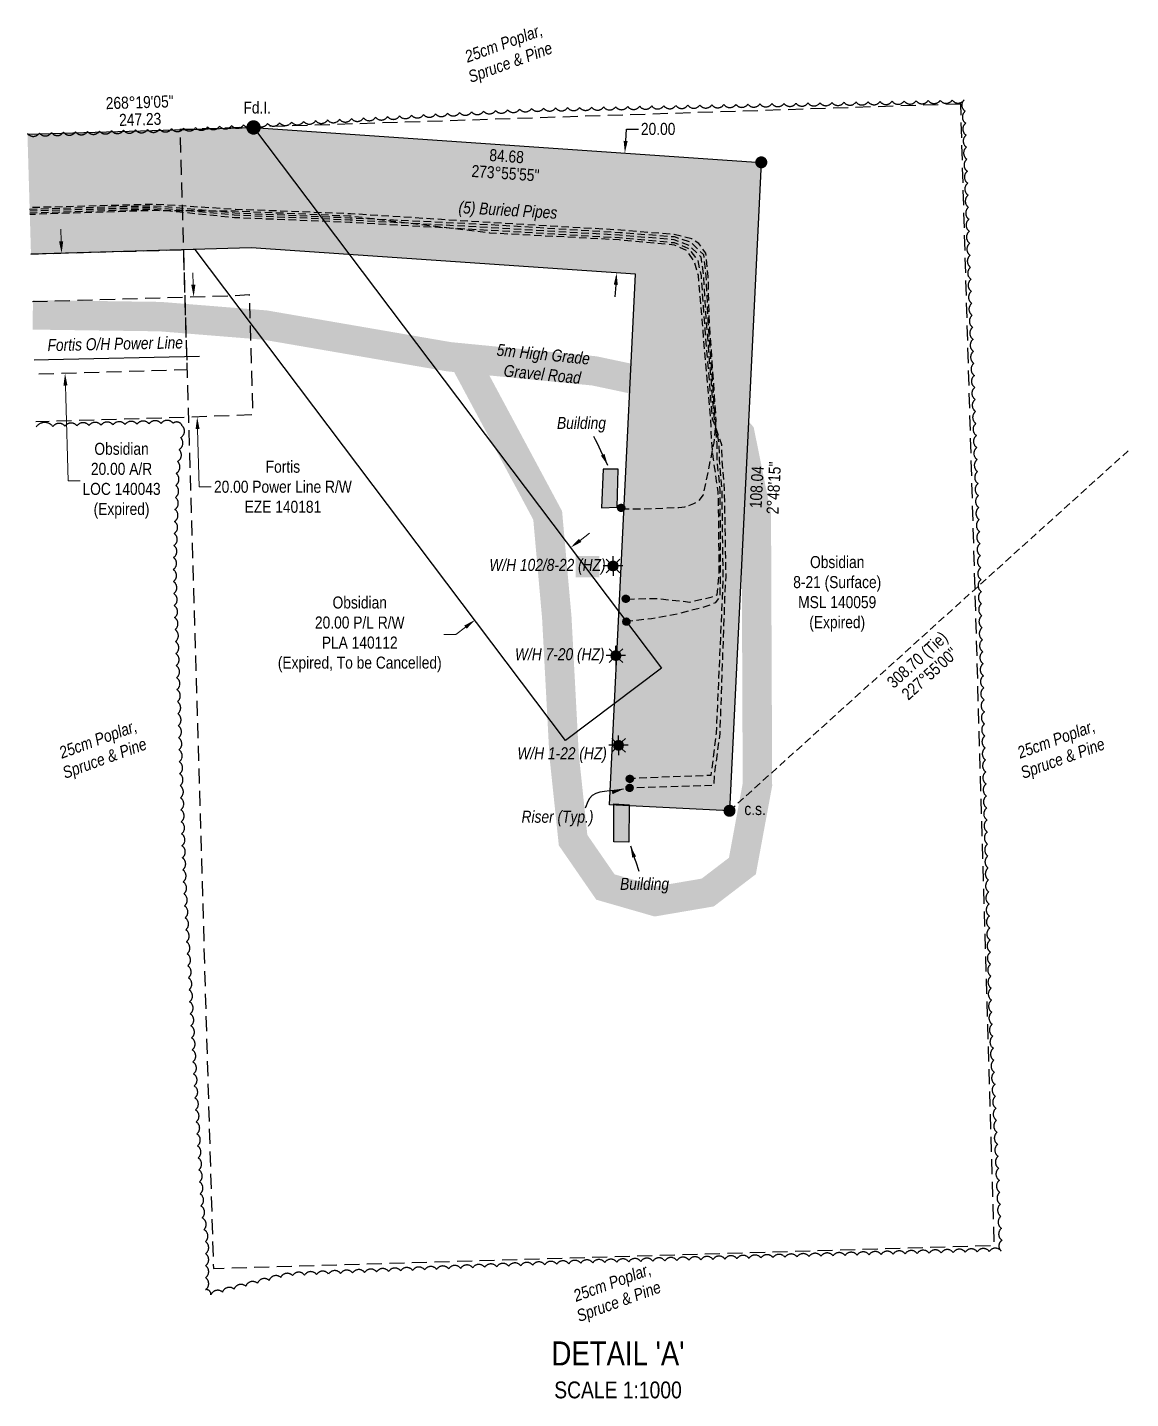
# Model space of a CAD drawing. Extents: x 627066 to 631544, y 5832157 to 5834758.
# Drawn here: x 627066 to 627983, y 5832710 to 5833851 of the extents above; entities that cross this region are included whole.
import ezdxf
from ezdxf.enums import TextEntityAlignment as Align

# ---------------------------------------------------------------- set-up
doc = ezdxf.new("R2010")
doc.units = 0
doc.header["$LTSCALE"] = 5
doc.header["$PDSIZE"] = 0.5
for name, pattern in [('0', [1, 1, 0]), ('foc-ACCESSROAD', [3.75, 2.5, -1.25]), ('foc-FLOWLINE', [3.75, 2.5, -1.25]), ('foc-TIELINE', [1.875, 1.25, -0.625]), ('UG_PIPE', [1.875, 1.25, -0.625])]:
    doc.linetypes.add(name, pattern=pattern)
doc.layers.get('Defpoints').update_dxf_attribs({"color": 9})
for name, color, linetype in [('AS-PIPE-UG', 44, 'UG_PIPE'), ('AS-PIPE-UG-T', 44, 'Continuous'), ('AS-POWER', 104, 'foc-POWER'), ('AS-POWER-T', 104, 'Continuous'), ('AS-ROADS', 254, 'Continuous'), ('AS-SYMBOL', 7, 'Continuous'), ('AS-UNDERLAY-H', 141, 'Continuous'), ('C-AR', 13, 'foc-ACCESSROAD'), ('C-RW', 13, 'Continuous'), ('C-WS-S', 8, 'Continuous'), ('DETAIL-T', 7, 'Continuous'), ('F-EZE', 190, 'foc-FLOWLINE'), ('L-BD', 7, 'Continuous'), ('L-BD1', 253, 'Continuous'), ('L-MON', 1, 'Continuous'), ('L-TIE', 7, 'foc-TIELINE'), ('P-PROPOSED', 10, 'Continuous'), ('P-PROPOSED-H', 21, 'Continuous'), ('P-TXT', 4, 'Continuous'), ('T-BUSH', 110, '0')]:
    doc.layers.add(name, color=color, linetype=linetype)
doc.layers.add('AS-STRUCTURE', color=7, linetype='Continuous', lineweight=30, true_color=0x595959)
doc.layers.add('AS-STRUCTURE-H', color=7, linetype='Continuous', true_color=0xa8a8a8)
doc.layers.add('AS-STRUCTURE-T', color=7, linetype='Continuous', true_color=0x454545)
for name, color, linetype, lineweight in [('C-AR-T', 13, 'Continuous', 9), ('C-RW-T', 13, 'Continuous', 9), ('C-WS-T', 13, 'Continuous', 9), ('F-EZE-T', 190, 'Continuous', 9), ('T-TEXT', 48, 'Continuous', 18)]:
    doc.layers.add(name, color=color, linetype=linetype, lineweight=lineweight)
doc.styles.add('100L', font='ARIALN.TTF', dxfattribs={"height": 11})
doc.styles.add('80CG', font='ARIALN.TTF', dxfattribs={"height": 10})
doc.styles.add('80L', font='ARIALN.TTF', dxfattribs={"height": 10})
doc.styles.add('foc-LtypeFont', font='ARIALN.TTF', dxfattribs={"height": 7.35})
doc.styles.get("Standard").update_dxf_attribs({"font": 'ARIALN.TTF'})
doc.linetypes.add('foc-POWER', pattern='A,6,-1,["P",foc-LtypeFont,S=0.2,R=0,X=-0.625,Y=-0.75],-1.24,4', length=12.24)
doc.dimstyles.new('Compass 5 000', dxfattribs={"dimscale": 5, "dimtxt": 9, "dimasz": 2, "dimexe": 0.2, "dimexo": 0.0625, "dimgap": 0.5, "dimtad": 0, "dimtih": 1, "dimtoh": 1, "dimzin": 0, "dimdsep": 46, "dimtxsty": '80CG', "dimcen": 0.1, "dimse1": 1, "dimse2": 1, "dimclrd": 256, "dimclrt": 256, "dimaunit": 1, "dimadec": 4, "dimazin": 0, "dimtfac": 0.06, "dimtofl": 0, "dimtmove": 0, "dimatfit": 1, "dimfxl": 0.2, "dimtolj": 1, "dimtzin": 0, "dimlwd": -1, "dimarcsym": 0})

# ---------------------------------------------------------------- blocks, each defined once
blk = doc.blocks.new('*D60')
at = {"layer": 'C-RW-T', "transparency": 16777216}
for p, q in [((627525.4, 5833423.9), (627533.3, 5833430)), ((627430, 5833351.8), (627422.1, 5833345.8)), ((627422.1, 5833345.8), (627412.1, 5833345.8))]:
    blk.add_line(p, q, dxfattribs=at)
for points in [[(627524.4, 5833425.3), (627526.4, 5833422.6), (627517.4, 5833417.9)], [(627429, 5833353.1), (627431.1, 5833350.5), (627438, 5833357.8)]]:
    blk.add_solid(points, dxfattribs=at)
at = {"layer": 'Defpoints', "color": 0, "transparency": 16777216}
for p in [(627272, 5833742.1), (627192.6, 5833682), (627517.4, 5833417.9)]:
    blk.add_point(p, dxfattribs=at)
at = {"layer": 'C-RW-T', "transparency": 16777216, "insert": (627342.1, 5833345.8), "char_height": 10, "attachment_point": 5, "style": '80CG'}
blk.add_mtext('\\A1;Obsidian\\P20.00 P/L R/W\\PPLA 140112\\P(Expired, To be Cancelled)', dxfattribs=at)
blk = doc.blocks.new('RISER')
h = blk.add_hatch(color=255)
h.dxf.hatch_style = 1
edge = h.paths.add_edge_path()
edge.add_arc((0, 0), 0.7, 0, 360)
blk.add_hatch(color=13).paths.add_polyline_path([(0.58, -0.15), (-0.58, -0.15, 0.774597)])
at = {"color": 13}
blk.add_line((-0.58, -0.15), (0.58, -0.15), dxfattribs=at)
blk.add_circle((0, 0), 0.6, dxfattribs=at)
blk = doc.blocks.new('GAS')
h = blk.add_hatch(color=255)
h.dxf.hatch_style = 1
edge = h.paths.add_edge_path()
edge.add_arc((0, 0), 0.9, 0, 360)
for p, q in [((-0.81, 0), (-1.62, 0)), ((-0.57, 0.57), (-1.14, 1.14)), ((0, 0.81), (0, 1.62)), ((0.57, 0.57), (1.14, 1.14)), ((1.62, 0), (0.81, 0)), ((-0.57, -0.57), (-1.14, -1.14)), ((0, -0.81), (0, -1.62)), ((1.14, -1.14), (0.57, -0.57))]:
    blk.add_line(p, q)
blk.add_circle((0, 0), 0.8)
blk = doc.blocks.new('fdia')
at = {"color": 255, "const_width": 1}
blk.add_lwpolyline([(-0.5, 0, 1), (0.5, 0, 1)], format="xyb", close=True, dxfattribs=at)
blk = doc.blocks.new('Fdiaa')
blk.add_blockref('fdia', (0, 0))
blk = doc.blocks.new('fdib')
at = {"color": 1, "const_width": 1.6}
blk.add_lwpolyline([(-0.4, 0, 1), (0.4, 0, 1)], format="xyb", close=True, dxfattribs=at)
at = {"color": 1}
blk.add_circle((0, 0), 0.8, dxfattribs=at)
blk = doc.blocks.new('Fdibb')
blk.add_blockref('fdib', (0, 0))
blk = doc.blocks.new('fdicc')
for name in ['Fdibb', 'Fdiaa']:
    blk.add_blockref(name, (0, 0))
blk = doc.blocks.new('FDI')
blk.add_blockref('fdicc', (0, 0))
blk = doc.blocks.new('PLIA')
at = {"color": 255, "const_width": 1}
blk.add_lwpolyline([(-0.5, 0, 1), (0.5, 0, 1)], format="xyb", close=True, dxfattribs=at)
blk = doc.blocks.new('PLIAA')
blk.add_blockref('PLIA', (0, 0))
blk = doc.blocks.new('PLIB')
at = {"color": 1}
blk.add_circle((0, 0), 0.8, dxfattribs=at)
blk = doc.blocks.new('PLIBB')
blk.add_blockref('PLIB', (0, 0))
blk = doc.blocks.new('PLICC')
for name in ['PLIAA', 'PLIBB']:
    blk.add_blockref(name, (0, 0))
blk = doc.blocks.new('PLI')
blk.add_blockref('PLICC', (0, 0))
blk = doc.blocks.new('*D61')
at = {"layer": 'Defpoints', "color": 0, "transparency": 16777216}
for p in [(627104, 5833623.6), (627107, 5833523.6), (627206.9, 5833526.6)]:
    blk.add_point(p, dxfattribs=at)
at = {"layer": 'F-EZE-T', "transparency": 16777216}
for p, q in [((627203.7, 5833636.5), (627203.4, 5833646.5)), ((627207.2, 5833516.6), (627207.5, 5833506.6)), ((627208.6, 5833468.5), (627207.5, 5833506.6)), ((627218.6, 5833468.5), (627208.6, 5833468.5))]:
    blk.add_line(p, q, dxfattribs=at)
for points in [[(627205.4, 5833636.6), (627202, 5833636.5), (627204, 5833626.5)], [(627208.9, 5833516.6), (627205.6, 5833516.5), (627206.9, 5833526.6)]]:
    blk.add_solid(points, dxfattribs=at)
at = {"layer": 'F-EZE-T', "transparency": 16777216, "insert": (627278.2, 5833468.5), "char_height": 10, "attachment_point": 5, "style": '80CG'}
blk.add_mtext('\\A1;Fortis\\P20.00 Power Line R/W\\PEZE 140181', dxfattribs=at)
blk = doc.blocks.new('*D62')
at = {"layer": 'C-AR-T', "transparency": 16777216}
for p, q in [((627093.8, 5833672.7), (627093.5, 5833682.7)), ((627097.3, 5833552.8), (627097.6, 5833542.8)), ((627099.7, 5833473.6), (627097.6, 5833542.8)), ((627109.7, 5833473.6), (627099.7, 5833473.6))]:
    blk.add_line(p, q, dxfattribs=at)
for points in [[(627095.5, 5833672.7), (627092.1, 5833672.6), (627094.1, 5833662.7)], [(627099, 5833552.8), (627095.7, 5833552.7), (627097, 5833562.8)]]:
    blk.add_solid(points, dxfattribs=at)
at = {"layer": 'Defpoints', "color": 0, "transparency": 16777216}
for p in [(627094.1, 5833662.7), (627129.3, 5833663.7), (627132.3, 5833563.8)]:
    blk.add_point(p, dxfattribs=at)
at = {"layer": 'C-AR-T', "transparency": 16777216, "insert": (627144, 5833473.6), "char_height": 10, "attachment_point": 5, "style": '80CG'}
blk.add_mtext('\\A1;Obsidian\\P20.00 A/R\\PLOC 140043\\P(Expired)', dxfattribs=at)
blk = doc.blocks.new('*D63')
at = {"layer": 'Defpoints', "color": 0, "transparency": 16777216}
for p in [(627498.5, 5833750.6), (627562.6, 5833746.2), (627491.7, 5833650.9)]:
    blk.add_point(p, dxfattribs=at)
at = {"layer": 'P-TXT', "transparency": 16777216}
for p, q in [((627563.3, 5833756.2), (627564, 5833766.1)), ((627564, 5833766.1), (627574, 5833766.1)), ((627555, 5833636.5), (627554.4, 5833626.5))]:
    blk.add_line(p, q, dxfattribs=at)
for points in [[(627561.6, 5833756.3), (627564.9, 5833756), (627562.6, 5833746.2)], [(627553.4, 5833636.6), (627556.7, 5833636.4), (627555.7, 5833646.4)]]:
    blk.add_solid(points, dxfattribs=at)
at = {"layer": 'P-TXT', "transparency": 16777216, "insert": (627590.3, 5833766.1), "char_height": 10, "attachment_point": 5, "style": '80CG'}
blk.add_mtext('\\A1;20.00', dxfattribs=at)

msp = doc.modelspace()

# ---------------------------------------------------------------- hatches: boundary and pattern name
at = {"layer": 'AS-ROADS'}
h = msp.add_hatch(color=256, dxfattribs=at)
h.dxf.hatch_style = 1
h.paths.add_polyline_path([(627449.926, 5833561.117), (627535.401, 5833552.787), (627621.113, 5833534.668), (627647.082, 5833506.594), (627659.692, 5833443.973), (627660.622, 5833221.94), (627649.172, 5833159.995), (627626.483, 5833142.637), (627588.772, 5833136.206), (627554.034, 5833146.206), (627531.402, 5833178.989), (627524.289, 5833246.283), (627518.209, 5833360.783), (627510.392, 5833448.289)], flags=16)
h.paths.add_polyline_path([(627420.607, 5833563.975), (627486.443, 5833441.128), (627493.775, 5833359.044), (627499.866, 5833244.345), (627507.702, 5833170.209), (627538.85, 5833125.091), (627587.373, 5833111.122), (627636.562, 5833119.51), (627671.542, 5833146.272), (627685.123, 5833219.747), (627684.173, 5833446.465), (627669.733, 5833518.174), (627633.802, 5833557.019), (627539.133, 5833577.031), (627417.883, 5833588.848), (627265.011, 5833615.191), (627176.638, 5833622.303), (627070.34, 5833623.762), (627070.004, 5833599.272), (627175.486, 5833597.825), (627261.943, 5833590.867), (627414.611, 5833564.559)])
at = {"layer": 'AS-STRUCTURE-H'}
h = msp.add_hatch(color=256, dxfattribs=at)
h.dxf.hatch_style = 1
h.paths.add_polyline_path([(627544.442, 5833483.209), (627543.277, 5833451.159), (627556.107, 5833451.559), (627557.137, 5833483.179)])
h = msp.add_hatch(color=256, dxfattribs=at)
h.dxf.hatch_style = 1
h.paths.add_polyline_path([(627553.347, 5833204.959), (627566.142, 5833204.024), (627565.992, 5833173.009), (627553.332, 5833173.189)])
at = {"layer": 'AS-UNDERLAY-H'}
h = msp.add_hatch(color=256, dxfattribs=at)
h.dxf.hatch_style = 1
h.paths.add_polyline_path([(627521.803, 5833411.053), (627541.303, 5833411.053), (627541.303, 5833393.194), (627521.803, 5833393.194)])
at = {"layer": 'P-PROPOSED-H'}
h = msp.add_hatch(color=256, dxfattribs=at)
h.dxf.hatch_style = 1
h.paths.add_polyline_path([(627065.748, 5833761.877), (627068.688, 5833661.954), (627251.833, 5833667.332), (627571.415, 5833645.368), (627549.791, 5833203.925), (627649.637, 5833199.034), (627676.057, 5833738.379), (627253.797, 5833767.399)])

# ---------------------------------------------------------------- linework, layer by layer
at = {"layer": 'AS-PIPE-UG', "flags": 128}
for points in [[(627559.892, 5833450.104), (627587.727, 5833450.434), (627607.542, 5833451.419), (627612.617, 5833451.919), (627620.017, 5833454.534), (627624.537, 5833457.219), (627627.992, 5833461.704), (627636.827, 5833505.149), (627638.577, 5833524.109), (627633.022, 5833604.944), (627631.897, 5833643.509), (627630.042, 5833662.894), (627624.177, 5833670.819), (627618.402, 5833674.629), (627603.667, 5833678.304), (627559.252, 5833681.999), (627451.122, 5833688.209), (627334.292, 5833695.599), (627238.677, 5833699.184), (627172.457, 5833703.419), (627067.549, 5833700.66)], [(627067.583, 5833699.513), (627170.072, 5833702.389), (627238.267, 5833696.359), (627334.092, 5833692.319), (627450.867, 5833686.629), (627558.762, 5833680.099), (627603.632, 5833676.579), (627617.302, 5833671.999), (627627.887, 5833661.819), (627630.012, 5833643.794), (627631.732, 5833604.994), (627637.587, 5833524.084), (627639.017, 5833504.934), (627639.037, 5833492.089), (627641.617, 5833465.339), (627641.947, 5833394.839), (627641.517, 5833376.874), (627637.837, 5833371.949), (627629.932, 5833368.884), (627606.692, 5833362.804), (627584.647, 5833358.709), (627564.197, 5833356.619)], [(627067.627, 5833698.024), (627169.542, 5833700.974), (627237.612, 5833694.729), (627334.087, 5833690.544), (627450.842, 5833684.309), (627558.212, 5833678.009), (627603.392, 5833674.274), (627616.022, 5833669.389), (627625.717, 5833659.899), (627627.882, 5833643.944), (627630.277, 5833604.719), (627636.782, 5833524.429), (627640.792, 5833504.224), (627641.017, 5833491.624), (627643.157, 5833465.564), (627644.107, 5833394.394), (627643.547, 5833376.684), (627638.517, 5833263.409), (627634.147, 5833228.374), (627610.292, 5833227.614), (627567.452, 5833225.864)], [(627067.677, 5833696.328), (627169.297, 5833699.569), (627237.812, 5833692.609), (627334.152, 5833688.639), (627558.102, 5833675.799), (627603.522, 5833671.604), (627615.027, 5833667.109), (627623.057, 5833657.294), (627625.967, 5833643.904), (627628.717, 5833604.504), (627635.267, 5833525.159), (627643.062, 5833503.819), (627643.167, 5833491.419), (627645.257, 5833465.734), (627646.517, 5833394.129), (627645.592, 5833376.814), (627641.492, 5833263.189), (627636.792, 5833227.959), (627636.562, 5833220.154), (627599.942, 5833218.999), (627566.857, 5833218.009)], [(627564.462, 5833375.174), (627588.287, 5833375.729), (627616.737, 5833372.669), (627635.307, 5833377.114), (627639.372, 5833378.769), (627641.027, 5833395.329), (627640.792, 5833440.874), (627640.217, 5833464.419), (627636.362, 5833491.099), (627634.762, 5833507.194), (627634.097, 5833525.594), (627627.112, 5833604.394), (627623.812, 5833644.139), (627620.322, 5833656.009), (627614.062, 5833664.954), (627603.977, 5833669.539), (627557.772, 5833673.859), (627450.237, 5833679.559), (627333.537, 5833693.679), (627238.647, 5833697.654), (627168.782, 5833698.234), (627067.717, 5833694.964)]]:
    msp.add_lwpolyline(points, dxfattribs=at)
at = {"layer": 'AS-POWER', "flags": 128}
msp.add_lwpolyline([(627071.274, 5833574.048), (627083.172, 5833574.424), (627208.867, 5833577.034)], dxfattribs=at)
at = {"layer": 'AS-STRUCTURE', "flags": 128}
for points in [[(627544.442, 5833483.209), (627543.277, 5833451.159), (627556.107, 5833451.559), (627557.137, 5833483.179)], [(627553.347, 5833204.959), (627566.142, 5833204.024), (627565.992, 5833173.009), (627553.332, 5833173.189)]]:
    msp.add_lwpolyline(points, close=True, dxfattribs=at)
at = {"layer": 'C-AR', "flags": 128}
msp.add_lwpolyline([(627841.984, 5833786.871), (627192.549, 5833765.6), (627220.393, 5832818.509), (627869.892, 5832837.604)], close=True, dxfattribs=at)
msp.add_lwpolyline([(627068.685, 5833662.055), (627195.372, 5833665.789), (627198.425, 5833565.74), (627071.628, 5833562.016)], dxfattribs=at)
at = {"layer": 'C-RW', "flags": 128}
msp.add_lwpolyline([(627065.748, 5833761.877), (627253.797, 5833767.399), (627593.169, 5833317.607), (627513.369, 5833257.397), (627205.105, 5833665.96), (627068.688, 5833661.954)], dxfattribs=at)
at = {"layer": 'F-EZE', "flags": 128}
msp.add_lwpolyline([(627069.846, 5833622.589), (627198.991, 5833626.388), (627236.211, 5833627.488), (627250.202, 5833628.354), (627253.141, 5833528.409), (627201.931, 5833526.443), (627072.787, 5833522.643)], dxfattribs=at)
at = {"layer": 'L-TIE'}
msp.add_line((627649.637, 5833199.034), (627983.204, 5833500.254), dxfattribs=at)
at = {"layer": 'P-PROPOSED', "flags": 128}
msp.add_lwpolyline([(627065.748, 5833761.877), (627253.797, 5833767.399), (627676.057, 5833738.379), (627649.637, 5833199.034), (627549.791, 5833203.925), (627571.415, 5833645.368), (627251.833, 5833667.332), (627068.688, 5833661.954)], dxfattribs=at)
at = {"layer": 'T-BUSH', "flags": 128}
msp.add_lwpolyline([(627065.721, 5833762.407, 0.52056705), (627075.712, 5833762.74, 0.52056705), (627085.703, 5833763.073, 0.52056705), (627095.694, 5833763.406, 0.52056705), (627105.685, 5833763.739, 0.52056705), (627115.676, 5833764.073, 0.52056705), (627125.667, 5833764.406, 0.52056705), (627135.658, 5833764.739, 0.52056705), (627145.649, 5833765.072, 0.52056705), (627155.641, 5833765.405, 0.52056705), (627165.632, 5833765.738, 0.52056705), (627175.623, 5833766.071, 0.52056705), (627185.614, 5833766.404, 0.52056705), (627195.603, 5833766.782, 0.52056705), (627205.583, 5833767.351, 0.52056705), (627215.563, 5833767.92, 0.52056705), (627225.544, 5833768.49, 0.52056705), (627235.524, 5833769.059, 0.52056705), (627245.505, 5833769.628, 0.52056705), (627255.485, 5833770.197, 0.52056705), (627265.465, 5833770.767, 0.52056705), (627275.446, 5833771.336, 0.52056705), (627285.426, 5833771.905, 0.52056705), (627295.407, 5833772.474, 0.52056705), (627305.387, 5833773.043, 0.52056705), (627315.367, 5833773.613, 0.52056705), (627325.348, 5833774.182, 0.52056705), (627335.328, 5833774.751, 0.52056705), (627345.308, 5833775.32, 0.52056705), (627355.289, 5833775.889, 0.52056705), (627365.269, 5833776.459, 0.52056705), (627375.25, 5833777.028, 0.52056705), (627385.23, 5833777.597, 0.52056705), (627395.21, 5833778.166, 0.52056705), (627405.191, 5833778.736, 0.52056705), (627415.171, 5833779.305, 0.52056705), (627425.152, 5833779.874, 0.52056705), (627435.132, 5833780.443, 0.52056705), (627445.112, 5833781.012, 0.52056705), (627455.093, 5833781.582, 0.52056705), (627465.073, 5833782.151, 0.52056705), (627475.053, 5833782.72, 0.52056705), (627485.034, 5833783.289, 0.52056705), (627495.028, 5833783.502, 0.52056705), (627505.023, 5833783.697, 0.52056705), (627515.017, 5833783.893, 0.52056705), (627525.012, 5833784.088, 0.52056705), (627535.007, 5833784.283, 0.52056705), (627545.001, 5833784.479, 0.52056705), (627554.996, 5833784.674, 0.52056705), (627564.991, 5833784.869, 0.52056705), (627574.985, 5833785.065, 0.52056705), (627584.98, 5833785.26, 0.52056705), (627594.975, 5833785.455, 0.52056705), (627604.97, 5833785.651, 0.52056705), (627614.964, 5833785.846, 0.52056705), (627624.959, 5833786.041, 0.52056705), (627634.954, 5833786.237, 0.52056705), (627644.948, 5833786.432, 0.52056705), (627654.943, 5833786.627, 0.52056705), (627664.938, 5833786.823, 0.52056705), (627674.932, 5833787.018, 0.52056705), (627684.927, 5833787.213, 0.52056705), (627694.922, 5833787.409, 0.52056705), (627704.916, 5833787.604, 0.52056705), (627714.911, 5833787.799, 0.52056705), (627724.906, 5833787.995, 0.52056705), (627734.901, 5833788.19, 0.52056705), (627744.895, 5833788.385, 0.52056705), (627754.89, 5833788.581, 0.52056705), (627764.885, 5833788.776, 0.52056705), (627774.879, 5833788.971, 0.52056705), (627784.874, 5833789.167, 0.52056705), (627794.869, 5833789.362, 0.52056705), (627804.863, 5833789.557, 0.52056705), (627814.858, 5833789.752, 0.52056705), (627824.853, 5833789.948, 0.52056705), (627834.848, 5833790.143, 0.52056705), (627844.842, 5833790.338, 0.52056705), (627845.746, 5833780.94, 0.52056705), (627846.088, 5833770.949, 0.52056705), (627846.43, 5833760.959, 0.52056705), (627846.772, 5833750.968, 0.52056705), (627847.114, 5833740.977, 0.52056705), (627847.456, 5833730.986, 0.52056705), (627847.798, 5833720.996, 0.52056705), (627848.14, 5833711.005, 0.52056705), (627848.482, 5833701.014, 0.52056705), (627848.824, 5833691.023, 0.52056705), (627849.167, 5833681.033, 0.52056705), (627849.509, 5833671.042, 0.52056705), (627849.851, 5833661.051, 0.52056705), (627850.193, 5833651.06, 0.52056705), (627850.535, 5833641.07, 0.52056705), (627850.877, 5833631.079, 0.52056705), (627851.219, 5833621.088, 0.52056705), (627851.561, 5833611.097, 0.52056705), (627851.903, 5833601.107, 0.52056705), (627852.245, 5833591.116, 0.52056705), (627852.587, 5833581.125, 0.52056705), (627852.93, 5833571.134, 0.52056705), (627853.272, 5833561.144, 0.52056705), (627853.614, 5833551.153, 0.52056705), (627853.956, 5833541.162, 0.52056705), (627854.298, 5833531.171, 0.52056705), (627854.64, 5833521.181, 0.52056705), (627854.982, 5833511.19, 0.52056705), (627855.324, 5833501.199, 0.52056705), (627855.666, 5833491.208, 0.52056705), (627856.008, 5833481.218, 0.52056705), (627856.351, 5833471.227, 0.52056705), (627856.693, 5833461.236, 0.52056705), (627857.035, 5833451.245, 0.52056705), (627857.377, 5833441.255, 0.52056705), (627857.719, 5833431.264, 0.52056705), (627858.061, 5833421.273, 0.52056705), (627858.35, 5833411.281, 0.52056705), (627858.599, 5833401.287, 0.52056705), (627858.849, 5833391.294, 0.52056705), (627859.099, 5833381.3, 0.52056705), (627859.349, 5833371.307, 0.52056705), (627859.598, 5833361.313, 0.52056705), (627859.848, 5833351.32, 0.52056705), (627860.098, 5833341.326, 0.52056705), (627860.348, 5833331.333, 0.52056705), (627860.598, 5833321.339, 0.52056705), (627860.847, 5833311.346, 0.52056705), (627861.097, 5833301.352, 0.52056705), (627861.347, 5833291.359, 0.52056705), (627861.597, 5833281.365, 0.52056705), (627861.846, 5833271.372, 0.52056705), (627862.096, 5833261.379, 0.52056705), (627862.346, 5833251.385, 0.52056705), (627862.596, 5833241.392, 0.52056705), (627862.846, 5833231.398, 0.52056705), (627863.095, 5833221.405, 0.52056705), (627863.345, 5833211.411, 0.52056705), (627863.595, 5833201.418, 0.52056705), (627863.845, 5833191.424, 0.52056705), (627864.094, 5833181.431, 0.52056705), (627864.344, 5833171.437, 0.52056705), (627864.594, 5833161.444, 0.52056705), (627864.844, 5833151.45, 0.52056705), (627865.094, 5833141.457, 0.52056705), (627865.343, 5833131.463, 0.52056705), (627865.593, 5833121.47, 0.52056705), (627865.843, 5833111.476, 0.52056705), (627866.093, 5833101.483, 0.52056705), (627866.342, 5833091.489, 0.52056705), (627866.592, 5833081.496, 0.52056705), (627866.842, 5833071.502, 0.52056705), (627867.092, 5833061.509, 0.52056705), (627867.341, 5833051.515, 0.52056705), (627867.591, 5833041.522, 0.52056705), (627867.841, 5833031.528, 0.52056705), (627868.2, 5833021.539, 0.52056705), (627868.651, 5833011.552, 0.52056705), (627869.102, 5833001.566, 0.52056705), (627869.552, 5832991.579, 0.52056705), (627870.003, 5832981.593, 0.52056705), (627870.454, 5832971.607, 0.52056705), (627870.904, 5832961.62, 0.52056705), (627871.355, 5832951.634, 0.52056705), (627871.806, 5832941.647, 0.52056705), (627872.256, 5832931.661, 0.52056705), (627872.707, 5832921.674, 0.52056705), (627873.158, 5832911.688, 0.52056705), (627873.608, 5832901.702, 0.52056705), (627874.059, 5832891.715, 0.52056705), (627874.51, 5832881.729, 0.52056705), (627874.96, 5832871.742, 0.52056705), (627875.411, 5832861.756, 0.52056705), (627875.862, 5832851.769, 0.52056705), (627876.312, 5832841.783, 0.52056705), (627875.665, 5832832.817, 0.52056705), (627865.672, 5832832.535, 0.52056705), (627855.679, 5832832.253, 0.52056705), (627845.687, 5832831.971, 0.52056705), (627835.694, 5832831.688, 0.52056705), (627825.701, 5832831.406, 0.52056705), (627815.709, 5832831.124, 0.52056705), (627805.716, 5832830.842, 0.52056705), (627795.724, 5832830.56, 0.52056705), (627785.731, 5832830.277, 0.52056705), (627775.738, 5832829.995, 0.52056705), (627765.746, 5832829.713, 0.52056705), (627755.753, 5832829.426, 0.52056705), (627745.761, 5832829.136, 0.52056705), (627735.768, 5832828.847, 0.52056705), (627725.776, 5832828.558, 0.52056705), (627715.784, 5832828.268, 0.52056705), (627705.791, 5832827.979, 0.52056705), (627695.799, 5832827.689, 0.52056705), (627685.806, 5832827.4, 0.52056705), (627675.814, 5832827.111, 0.52056705), (627665.822, 5832826.821, 0.52056705), (627655.829, 5832826.532, 0.52056705), (627645.837, 5832826.243, 0.52056705), (627635.844, 5832825.953, 0.52056705), (627625.852, 5832825.664, 0.52056705), (627615.859, 5832825.375, 0.52056705), (627605.867, 5832825.085, 0.52056705), (627595.875, 5832824.796, 0.52056705), (627585.882, 5832824.507, 0.52056705), (627575.89, 5832824.217, 0.52056705), (627565.897, 5832823.928, 0.52056705), (627555.905, 5832823.638, 0.52056705), (627545.913, 5832823.349, 0.52056705), (627535.92, 5832823.06, 0.52056705), (627525.928, 5832822.77, 0.52056705), (627515.94, 5832822.342, 0.52056705), (627505.953, 5832821.914, 0.52056705), (627495.965, 5832821.487, 0.52056705), (627485.978, 5832821.059, 0.52056705), (627475.99, 5832820.632, 0.52056705), (627466.003, 5832820.204, 0.52056705), (627456.016, 5832819.776, 0.52056705), (627446.028, 5832819.349, 0.52056705), (627436.041, 5832818.921, 0.52056705), (627426.053, 5832818.493, 0.52056705), (627416.066, 5832818.066, 0.52056705), (627406.078, 5832817.638, 0.52056705), (627396.091, 5832817.21, 0.52056705), (627386.103, 5832816.783, 0.52056705), (627376.116, 5832816.355, 0.52056705), (627366.129, 5832815.928, 0.52056705), (627356.141, 5832815.5, 0.52056705), (627346.154, 5832815.072, 0.52056705), (627336.166, 5832814.645, 0.52056705), (627326.179, 5832814.217, 0.52056705), (627316.191, 5832813.789, 0.52056705), (627306.204, 5832813.362, 0.52056705), (627296.216, 5832812.934, 0.52056705), (627286.229, 5832812.506, 0.52056705), (627276.404, 5832810.965, 0.52056705), (627266.709, 5832808.526, 0.52056705), (627257.014, 5832806.088, 0.52056705), (627247.32, 5832803.649, 0.52056705), (627237.625, 5832801.21, 0.52056705), (627227.931, 5832798.772, 0.52056705), (627218.236, 5832796.333, 0.52056705), (627213.897, 5832800.769, 0.52056705), (627213.89, 5832810.765, 0.52056705), (627213.883, 5832820.762, 0.52056705), (627213.877, 5832830.759, 0.52056705), (627213.87, 5832840.755, 0.52056705), (627212.572, 5832850.649, 0.52056705), (627210.993, 5832860.52, 0.52056705), (627209.91, 5832870.444, 0.52056705), (627209.365, 5832880.426, 0.52056705), (627208.821, 5832890.408, 0.52056705), (627208.276, 5832900.389, 0.52056705), (627207.732, 5832910.371, 0.52056705), (627207.187, 5832920.353, 0.52056705), (627206.643, 5832930.335, 0.52056705), (627206.098, 5832940.316, 0.52056705), (627205.554, 5832950.298, 0.52056705), (627205.009, 5832960.28, 0.52056705), (627204.465, 5832970.262, 0.52056705), (627203.92, 5832980.243, 0.52056705), (627203.375, 5832990.225, 0.52056705), (627202.831, 5833000.207, 0.52056705), (627202.286, 5833010.189, 0.52056705), (627201.742, 5833020.171, 0.52056705), (627201.197, 5833030.152, 0.52056705), (627200.653, 5833040.134, 0.52056705), (627200.108, 5833050.116, 0.52056705), (627199.564, 5833060.098, 0.52056705), (627199.019, 5833070.079, 0.52056705), (627198.475, 5833080.061, 0.52056705), (627197.93, 5833090.043, 0.52056705), (627197.385, 5833100.025, 0.52056705), (627196.841, 5833110.006, 0.52056705), (627196.296, 5833119.988, 0.52056705), (627195.752, 5833129.97, 0.52056705), (627195.215, 5833139.952, 0.52056705), (627194.895, 5833149.943, 0.52056705), (627194.575, 5833159.935, 0.52056705), (627194.255, 5833169.926, 0.52056705), (627193.935, 5833179.918, 0.52056705), (627193.616, 5833189.909, 0.52056705), (627193.296, 5833199.901, 0.52056705), (627192.976, 5833209.892, 0.52056705), (627192.656, 5833219.884, 0.52056705), (627192.336, 5833229.875, 0.52056705), (627192.016, 5833239.867, 0.52056705), (627191.696, 5833249.858, 0.52056705), (627191.376, 5833259.85, 0.52056705), (627191.056, 5833269.841, 0.52056705), (627190.737, 5833279.833, 0.52056705), (627190.417, 5833289.824, 0.52056705), (627190.097, 5833299.816, 0.52056705), (627189.777, 5833309.807, 0.52056705), (627189.457, 5833319.799, 0.52056705), (627189.137, 5833329.79, 0.52056705), (627188.817, 5833339.782, 0.52056705), (627188.497, 5833349.773, 0.52056705), (627188.177, 5833359.765, 0.52056705), (627187.858, 5833369.756, 0.52056705), (627187.538, 5833379.748, 0.52056705), (627187.218, 5833389.739, 0.52056705), (627187.029, 5833399.731, 0.52056705), (627187.314, 5833409.723, 0.52056705), (627187.6, 5833419.716, 0.52056705), (627187.885, 5833429.708, 0.52056705), (627188.171, 5833439.701, 0.52056705), (627188.456, 5833449.693, 0.52056705), (627188.742, 5833459.686, 0.52056705), (627189.027, 5833469.678, 0.52056705), (627189.313, 5833479.671, 0.52056705), (627190.548, 5833489.589, 0.52056705), (627191.823, 5833499.504, 0.52056705), (627193.098, 5833509.419, 0.52056705), (627194.372, 5833519.334, 0.52056705), (627186.885, 5833521.323, 0.52056705), (627176.892, 5833521.045, 0.52056705), (627166.899, 5833520.768, 0.52056705), (627156.906, 5833520.49, 0.52056705), (627146.914, 5833520.213, 0.52056705), (627136.921, 5833519.935, 0.52056705), (627126.928, 5833519.658, 0.52056705), (627116.935, 5833519.381, 0.52056705), (627106.943, 5833519.103, 0.52056705), (627096.95, 5833518.826, 0.52056705), (627086.957, 5833518.548, 0.52056705), (627072.912, 5833518.158, 0.52056705)], format="xyb", dxfattribs=at)

# ---------------------------------------------------------------- block references
at = {"layer": 'AS-SYMBOL', "xscale": 4.998301600000009, "yscale": 4.998301600000009}
for p, zscale in [((627559.482, 5833450.994), 9.996603200000019), ((627563.292, 5833375.369), 4.998301600000009), ((627563.857, 5833356.374), 4.998301600000009), ((627566.797, 5833225.609), 4.998301600000009), ((627566.582, 5833218.094), 4.998301600000009)]:
    msp.add_blockref('RISER', p, dxfattribs=dict(at, zscale=zscale))
at = {"layer": 'C-WS-S', "xscale": 4.998301600000009, "yscale": 4.998301600000009, "zscale": 9.996603200000019}
for p in [(627552.782, 5833402.689), (627555.147, 5833328.124), (627557.332, 5833253.504)]:
    msp.add_blockref('GAS', p, dxfattribs=at)
at = {"layer": 'L-MON', "xscale": 4.998301600000009, "yscale": 4.998301600000009, "zscale": 4.998301600000009}
for name, p in [('FDI', (627253.797, 5833767.399)), ('PLI', (627676.057, 5833738.379)), ('PLI', (627649.637, 5833199.034))]:
    msp.add_blockref(name, p, dxfattribs=at)

# ---------------------------------------------------------------- texts
at = {"layer": 'AS-PIPE-UG-T', "insert": (627424.128, 5833706.139), "char_height": 9.9966, "attachment_point": 1, "rotation": 356.713064, "style": '100L'}
msp.add_mtext_dynamic_manual_height_columns('\\pi0.53413;{\\fArial Narrow|b0|i1|c0|p34;(5) Buried Pipes}', width=82.17985, gutter_width=54.981, heights=[0], dxfattribs=at)
at = {"layer": 'AS-POWER-T', "insert": (627081.993, 5833591.301), "char_height": 9.9966, "attachment_point": 1, "rotation": 1.18955, "style": '80L'}
msp.add_mtext_dynamic_manual_height_columns('\\pi0.32615;{\\fArial Narrow|b0|i1|c0|p34;Fortis O/H Power Line}', width=112.46288, gutter_width=49.983, heights=[0], dxfattribs=at)
at = {"layer": 'AS-STRUCTURE-T', "char_height": 9.9966, "attachment_point": 1, "style": '80L'}
for insert in [(627505.855, 5833526.655), (627558.334, 5833143.288)]:
    msp.add_mtext_dynamic_manual_height_columns('\\pi0.29888;{\\fArial Narrow|b0|i1|c0|p34;Building}', width=40.81601, gutter_width=99.966, heights=[0], dxfattribs=dict(at, insert=insert))
at = {"layer": 'C-WS-T', "char_height": 9.9966, "attachment_point": 1, "style": '80L'}
for s, width, insert in [('{\\fArial Narrow|b0|i1|c0|p34;W/H 102/8-22 (HZ)}', 96.15873, (627449.885, 5833408.56)), ('{\\fArial Narrow|b0|i1|c0|p34;W/H 7-20 (HZ)}', 73.86753, (627471.233, 5833334.286)), ('{\\fArial Narrow|b0|i1|c0|p34;W/H 1-22 (HZ)}', 73.86753, (627473.198, 5833251.866))]:
    msp.add_mtext_dynamic_manual_height_columns(s, width=width, gutter_width=49.983, heights=[0], dxfattribs=dict(at, insert=insert))
at = {"layer": 'C-WS-T', "insert": (627739.223, 5833379.429), "char_height": 9.9966, "width": 72.59921, "attachment_point": 5, "style": '80CG'}
msp.add_mtext('\\A1;Obsidian\\P8-21 (Surface)\\PMSL 140059\\P(Expired)', dxfattribs=at)
at = {"layer": 'DETAIL-T', "color": 3, "insert": (627556.907, 5832733.947), "char_height": 19.99321, "width": 116.93516, "attachment_point": 5, "style": '80CG'}
msp.add_mtext("DETAIL 'A'\\P{\\H0.7x;SCALE 1:1000}", dxfattribs=at)
at = {"layer": 'L-BD', "style": '80L'}
for s, p in [('308.70 (Tie)', (627806.58, 5833323.795)), ("227°55'00''", (627816.127, 5833313.223))]:
    msp.add_text(s, height=9.9966, rotation=42.0829, dxfattribs=at).set_placement(p, align=Align.MIDDLE)
at = {"layer": 'L-BD1'}
for s, rotation, p in [('268°19\'05"', 1.682033, (627159.076, 5833788.369)), ('247.23', 1.682033, (627159.494, 5833774.13)), ('84.68', 356.068505, (627464.285, 5833743.543)), ('273°55\'55"', 356.068505, (627463.308, 5833729.332)), ('2°48\'15"', 87.195588, (627686.431, 5833467.551)), ('108.04', 87.195588, (627672.203, 5833468.248))]:
    msp.add_text(s, height=9.9966, rotation=rotation, dxfattribs=at).set_placement(p, align=Align.MIDDLE_CENTER)
at = {"layer": 'L-MON', "char_height": 9.9966, "attachment_point": 1, "style": '80L'}
for s, width, insert in [('Fd.I.', 22.03658, (627245.391, 5833788.958)), ('c.s.', 16.94281, (627661.998, 5833205.517))]:
    msp.add_mtext_dynamic_manual_height_columns(s, width=width, gutter_width=99.966, heights=[0], dxfattribs=dict(at, insert=insert))
at = {"layer": 'T-BUSH', "char_height": 9.9966, "attachment_point": 1, "rotation": 20, "style": '80L'}
for insert in [(627425.085, 5833829.381), (627087.681, 5833250.521), (627884.553, 5833250.521), (627515.328, 5832798.785)]:
    msp.add_mtext_dynamic_manual_height_columns('\\pi3.58562;{\\fArial Narrow|b0|i1|c0|p34;25cm Poplar,\\P\\pi0.35002;Spruce & Pine}', width=72.81059, gutter_width=49.983, heights=[0], dxfattribs=dict(at, insert=insert))
at = {"layer": 'T-TEXT', "insert": (627456.229, 5833587.6), "char_height": 9.9966, "attachment_point": 1, "rotation": 354.43335, "style": '80L'}
msp.add_mtext_dynamic_manual_height_columns('\\pi0.44889;{\\fArial Narrow|b0|i1|c0|p34;5m High Grade\\P\\pi4.71756; Gravel Road}', width=77.46795, gutter_width=99.966, heights=[0], dxfattribs=at)
at = {"layer": 'T-TEXT', "insert": (627476.344, 5833199.113), "char_height": 10, "attachment_point": 1, "style": '100L'}
msp.add_mtext_dynamic_manual_height_columns('\\pi0.32626;{\\fArial Narrow|b0|i1|c0|p34;Riser (Typ.)}', width=59.26098, gutter_width=55, heights=[0], dxfattribs=at)

# ---------------------------------------------------------------- dimensions: what is measured, and where the dimension line sits
at = {"layer": 'C-AR-T', "color": 6}
dim = msp.add_linear_dim(base=(627094.103, 5833662.7), p1=(627132.269, 5833563.797), p2=(627129.334, 5833663.735), angle=91.682033, text='Obsidian\\P20.00 A/R\\PLOC 140043\\P(Expired)', dimstyle='Compass 5 000', override={"dimtmove": 1}, dxfattribs=at)
dim.commit()
dim.dimension.update_dxf_attribs({"geometry": '*D62', "text_midpoint": (627120.455, 5833473.627), "dimtype": 161})
at = {"layer": 'C-RW-T'}
dim = msp.add_linear_dim(base=(627517.387, 5833417.897), p1=(627192.598, 5833682.05), p2=(627271.962, 5833742.125), angle=37.124001, text='Obsidian\\P20.00 P/L R/W\\PPLA 140112\\P(Expired, To be Cancelled)', dimstyle='Compass 5 000', dxfattribs=at)
dim.commit()
dim.dimension.update_dxf_attribs({"geometry": '*D60', "text_midpoint": (627342.137, 5833345.751), "dimtype": 161})
at = {"layer": 'F-EZE-T'}
dim = msp.add_linear_dim(base=(627206.925, 5833526.589), p1=(627104.021, 5833623.594), p2=(627106.962, 5833523.648), angle=271.685192, text='Fortis\\P20.00 Power Line R/W\\PEZE 140181', dimstyle='Compass 5 000', override={"dimtmove": 1}, dxfattribs=at)
dim.commit()
dim.dimension.update_dxf_attribs({"geometry": '*D61', "text_midpoint": (627252.043, 5833468.47), "dimtype": 161})
at = {"layer": 'P-TXT'}
dim = msp.add_linear_dim(base=(627562.583, 5833746.177), p1=(627491.651, 5833650.85), p2=(627498.505, 5833750.581), angle=86.068505, text='20.00', dimstyle='Compass 5 000', dxfattribs=at)
dim.commit()
dim.dimension.update_dxf_attribs({"geometry": '*D63', "text_midpoint": (627590.346, 5833766.13), "dimtype": 161})

# ---------------------------------------------------------------- leaders
at = {"layer": 'AS-STRUCTURE-T', "path_type": 1}
for points in [[(627548.526, 5833486.167), (627536.812, 5833510.482)], [(627567.173, 5833170.02), (627574.326, 5833148.717)]]:
    msp.add_leader(points, dimstyle='Compass 5 000', override={"dimgap": 0.5, "dimtad": 0}, dxfattribs=at)
at = {"layer": 'T-TEXT', "path_type": 1}
msp.add_leader([(627561.577, 5833217.164), (627533.094, 5833209.278), (627529.63, 5833201.199)], dimstyle='Compass 5 000', override={"dimgap": 0.5, "dimtad": 0}, dxfattribs=at)

doc.saveas('drawing.dxf')
